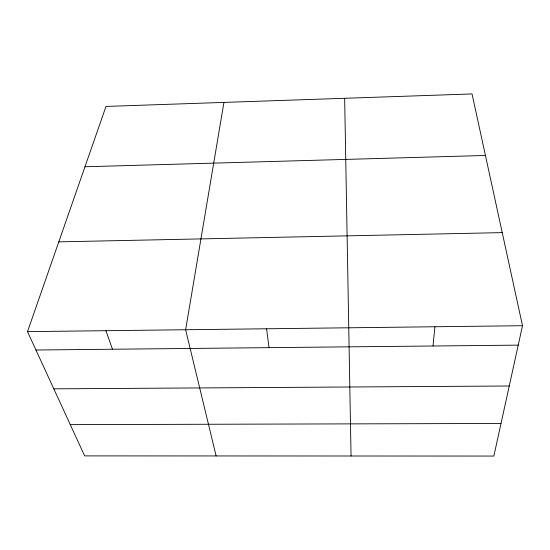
<?xml version="1.0" encoding="UTF-8"?>
<svg xmlns="http://www.w3.org/2000/svg" width="550" height="550" viewBox="0 0 550 550"><rect width="100%" height="100%" fill="white"/><g stroke="black" fill="none" stroke-linecap="round" stroke-linejoin="round"><path stroke-width="0.82" d="M433.008 345.991L434.933 326.762M223.939 102.403L185.632 329.746L216.109 455.943M522.5 325.71L493.859 456.06L84.638 455.895L27.5 331.636L105.999 106.432L472.044 93.94L522.5 325.71L27.5 331.636M84.968 166.767L485.437 155.464M58.795 241.863L502.232 232.623M35.949 350.013L518.231 345.132M53.804 388.843L509.252 385.997M70.263 424.634L501.016 423.473M105.944 330.694L112.461 349.236M266.578 328.776L269.032 347.655M344.657 98.285L351.051 455.998"/></g></svg>
